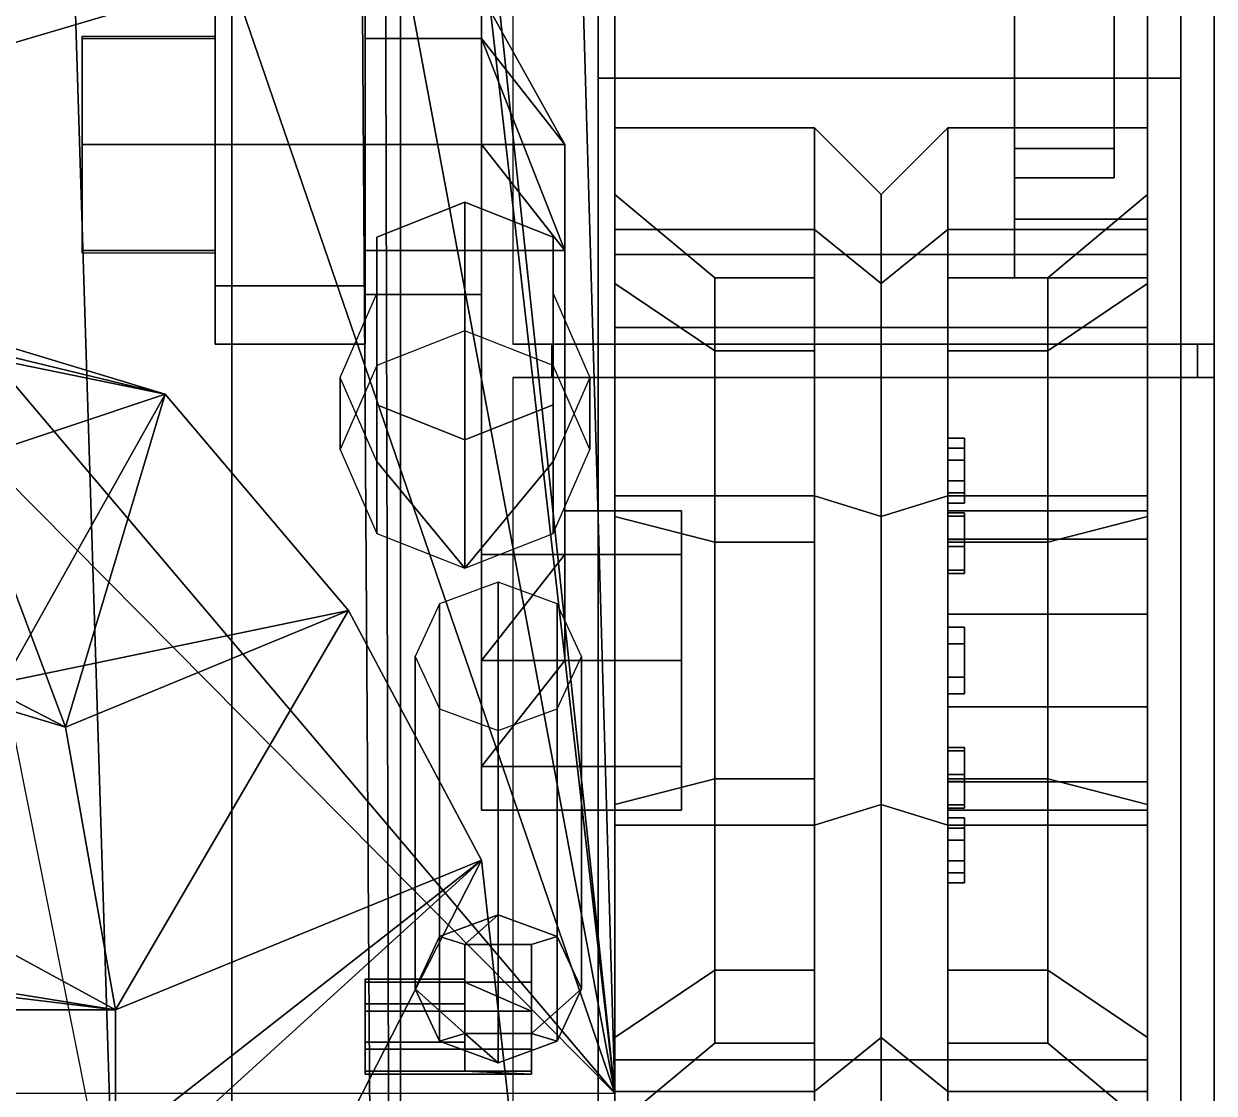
# Model space of a CAD drawing. Header units: millimetres. Extents: x -1.42 to 1.42, y -2.5 to 7.36.
# Drawn here: x 0.705 to 1.42, y 0.46 to 1.103 of the extents above; entities that cross this region are included whole.
import ezdxf

# ---------------------------------------------------------------- set-up
doc = ezdxf.new("R2010")
doc.units = ezdxf.units.MM
doc.header["$MEASUREMENT"] = 0
for name, color, linetype in [('fenders', 6, 'Continuous'), ('suspension', 5, 'Continuous'), ('tracks', 3, 'Continuous'), ('turret', 2, 'Continuous'), ('wheels', 2, 'Continuous')]:
    doc.layers.add(name, color=color, linetype=linetype)

msp = doc.modelspace()

# ---------------------------------------------------------------- linework, layer by layer
for points in [[(0.71, 1.94, 0.47), (0.83, -1.89, 0.47), (-0.83, -1.89, 0.47), (-0.71, 1.94, 0.47)], [(0.71, 1.94, 0.47), (0.83, 1.94, 0.47), (0.83, -1.89, 0.47), (0.71, 1.94, 0.47)], [(0.93128, -2.35, 0.95), (0.83, -1.89, 0.47), (0.83, 1.94, 0.47), (0.90385, 1.81, 0.82)], [(0.93128, -2.35, 0.95), (0.93128, -2.35, 0.95), (0.90385, 1.81, 0.82), (0.92073, 1.79, 0.9)], [(0.93128, -2.35, 0.95), (0.93128, -2.35, 0.95), (0.92073, 1.79, 0.9), (0.93128, 1.79, 0.95)], [(1.02231, 1.75987, 1.38139), (1.06, 0.46, 1.56), (0.93128, -2.35, 0.95), (0.93128, 1.79, 0.95)], [(1.06, 0.46, 1.56), (1.02231, 1.75987, 1.38139), (1.02231, 1.75987, 1.38139), (0.96, 1.4, 1.44019)], [(0.96, 1.33, 1.44988), (1.06, 0.46, 1.56), (1.06, 0.46, 1.56), (0.96, 1.4, 1.44019)], [(0.92, 1.21, 1.47225), (1.06, 0.46, 1.56), (1.06, 0.46, 1.56), (0.96, 1.33, 1.44988)], [(0.57, 1.23, 1.53), (0.56, 1.05, 1.56621), (0.83, 1.13, 1.51628), (0.66192, 1.26808, 1.53)], [(0.83, 1.13, 1.49628), (1.06, 0.46, 1.56), (1.06, 0.46, 1.56), (0.92, 1.21, 1.47225)], [(0.56, 1.05, 1.56621), (0.56, 1.05, 1.54621), (0.83, 1.13, 1.49628), (0.83, 1.13, 1.51628)], [(0.56, 1.05, 1.54621), (1.06, 0.46, 1.56), (1.06, 0.46, 1.56), (0.83, 1.13, 1.49628)], [(-0.44816, 1.07796, 1.56), (-1.06, 0.46, 1.56), (1.06, 0.46, 1.56), (0.44816, 1.07796, 1.56)], [(0.44816, 1.07796, 1.56), (1.06, 0.46, 1.56), (1.06, 0.46, 1.56), (0.56, 1.05, 1.54621)]]:
    msp.add_3dface(points)
at = {"layer": 'fenders'}
for points in [[(1.42, 2.18, 1.27), (1.42, -2.14, 1.27), (1.42, -2.12, 1.23), (1.42, 2.16, 1.23)], [(0.99881, 1.59, 1.27), (0.99881, 0.91, 1.27), (1.42, 0.91, 1.27), (1.42, 1.59, 1.27)], [(1.41, 0.91, 1.29), (1.42, 0.91, 1.27), (0.99881, 0.91, 1.27), (1.02202, 0.91, 1.38)], [(1.02202, 0.91, 1.38), (1.02202, 0.89, 1.38), (1.41, 0.89, 1.29), (1.41, 0.91, 1.29)], [(1.41, 0.89, 1.29), (1.42, 0.89, 1.27), (1.42, 0.91, 1.27), (1.41, 0.91, 1.29)], [(1.02202, 0.89, 1.38), (0.99881, 0.89, 1.27), (1.42, 0.89, 1.27), (1.41, 0.89, 1.29)], [(0.99881, 0.89, 1.27), (0.99881, -0.24, 1.27), (1.42, -0.24, 1.27), (1.42, 0.89, 1.27)]]:
    msp.add_3dface(points, dxfattribs=at)
at = {"layer": 'suspension'}
for points in [[(0.91, 1.15, 0.53), (0.91, 1.11485, 0.61485), (0.91, 1.09364, 0.59364), (0.91, 1.12, 0.53)], [(0.91, 1.11485, 0.44515), (0.91, 1.15, 0.53), (0.91, 1.12, 0.53), (0.91, 1.09364, 0.46636)], [(0.82, 1.09364, 0.46636), (0.82, 1.09515, 0.47), (0.82, 1.12515, 0.47), (0.82, 1.11485, 0.44515)], [(0.91, 1.12, 0.53), (0.91, 1.09364, 0.59364), (0.98, 1.09364, 0.59364), (0.98, 1.12, 0.53)], [(0.91, 1.09364, 0.46636), (0.91, 1.12, 0.53), (0.98, 1.12, 0.53), (0.98, 1.09364, 0.46636)], [(0.98, 1.12, 0.53), (0.98, 1.09364, 0.59364), (1.03, 0.96636, 0.59364), (1.03, 1.03, 0.44)], [(0.98, 1.09364, 0.46636), (0.98, 1.12, 0.53), (1.03, 1.03, 0.44)], [(0.82, 1.03, 0.44), (0.82, 1.09364, 0.46636), (0.82, 1.11485, 0.44515), (0.82, 1.03, 0.41)], [(0.82, 1.03, 0.41), (0.82, 1.11485, 0.44515), (0.91, 1.11485, 0.44515), (0.91, 1.03, 0.41)], [(0.82, 1.11485, 0.61485), (0.82, 1.03, 0.65), (0.91, 1.03, 0.65), (0.91, 1.11485, 0.61485)], [(0.91, 1.03, 0.41), (0.91, 1.11485, 0.44515), (0.91, 1.09364, 0.46636), (0.91, 1.03, 0.44)], [(0.91, 1.11485, 0.61485), (0.91, 1.03, 0.65), (0.91, 1.03, 0.62), (0.91, 1.09364, 0.59364)], [(0.74, 0.96636, 0.46636), (0.74, 0.96485, 0.47), (0.74, 1.09515, 0.47), (0.74, 1.09364, 0.46636)], [(0.74, 1.09364, 0.46636), (0.74, 1.09515, 0.47), (0.82, 1.09515, 0.47), (0.82, 1.09364, 0.46636)], [(0.74, 0.96636, 0.46636), (0.74, 1.09364, 0.46636), (0.74, 1.09364, 0.46636), (0.74, 1.03, 0.44)], [(0.74, 1.03, 0.44), (0.74, 1.09364, 0.46636), (0.82, 1.09364, 0.46636), (0.82, 1.03, 0.44)], [(0.91, 1.03, 0.44), (0.91, 1.09364, 0.46636), (0.98, 1.09364, 0.46636), (0.98, 1.03, 0.44)], [(0.91, 1.09364, 0.59364), (0.91, 1.03, 0.62), (0.98, 1.03, 0.62), (0.98, 1.09364, 0.59364)], [(0.98, 1.03, 0.44), (0.98, 1.09364, 0.46636), (1.03, 1.03, 0.44)], [(0.98, 1.09364, 0.59364), (0.98, 1.03, 0.62), (1.03, 0.96636, 0.59364)], [(0.74, 0.96636, 0.46636), (0.74, 1.03, 0.44), (0.82, 1.03, 0.44), (0.82, 0.96636, 0.46636)], [(0.82, 0.96636, 0.46636), (0.82, 1.03, 0.44), (0.82, 1.03, 0.41), (0.82, 0.94515, 0.44515)], [(0.82, 0.94515, 0.44515), (0.82, 1.03, 0.41), (0.91, 1.03, 0.41), (0.91, 0.94515, 0.44515)], [(0.82, 1.03, 0.65), (0.82, 0.94515, 0.61485), (0.91, 0.94515, 0.61485), (0.91, 1.03, 0.65)], [(0.91, 0.94515, 0.44515), (0.91, 1.03, 0.41), (0.91, 1.03, 0.44), (0.91, 0.96636, 0.46636)], [(0.91, 0.96636, 0.46636), (0.91, 1.03, 0.44), (0.98, 1.03, 0.44), (0.98, 0.96636, 0.46636)], [(0.91, 1.03, 0.65), (0.91, 0.94515, 0.61485), (0.91, 0.96636, 0.59364), (0.91, 1.03, 0.62)], [(0.91, 1.03, 0.62), (0.91, 0.96636, 0.59364), (0.98, 0.96636, 0.59364), (0.98, 1.03, 0.62)], [(0.98, 0.96636, 0.46636), (0.98, 1.03, 0.44), (0.98, 0.78364, 0.33636)], [(0.98, 0.78364, 0.33636), (0.98, 1.03, 0.44), (1.03, 1.03, 0.44), (1.03, 0.78364, 0.33636)], [(0.98, 1.03, 0.62), (0.98, 0.96636, 0.59364), (1.03, 0.96636, 0.59364)], [(1.03, 1.03, 0.44), (1.03, 0.96636, 0.59364), (1.03, 0.78364, 0.46364), (1.03, 0.81, 0.4)], [(1.03, 1.03, 0.44), (1.03, 1.03, 0.44), (1.03, 0.81, 0.4), (1.03, 0.78364, 0.33636)], [(0.97, 0.91807, 0.58368), (0.91697, 0.89718, 0.59046), (0.91697, 0.97443, 0.82823), (0.97, 0.99532, 0.82144)], [(0.97, 0.85266, 0.86779), (0.97, 0.99532, 0.82144), (0.91697, 0.97443, 0.82823), (0.91697, 0.87355, 0.861)], [(1.02303, 0.89718, 0.59046), (0.97, 0.91807, 0.58368), (0.97, 0.99532, 0.82144), (1.02303, 0.97443, 0.82823)], [(1.02303, 0.87355, 0.861), (1.02303, 0.97443, 0.82823), (0.97, 0.99532, 0.82144), (0.97, 0.85266, 0.86779)], [(0.91697, 0.94044, 0.72361), (0.91697, 0.83956, 0.75639), (0.91697, 0.87355, 0.861), (0.91697, 0.97443, 0.82823)], [(1.02303, 0.83956, 0.75639), (1.02303, 0.94044, 0.72361), (1.02303, 0.97443, 0.82823), (1.02303, 0.87355, 0.861)], [(0.74, 0.96485, 0.47), (0.74, 0.96636, 0.46636), (0.82, 0.96636, 0.46636), (0.82, 0.96485, 0.47)], [(0.82, 0.96485, 0.47), (0.82, 0.96636, 0.46636), (0.82, 0.94515, 0.44515), (0.82, 0.93485, 0.47)], [(0.91, 0.94515, 0.61485), (0.91, 0.91, 0.53), (0.91, 0.94, 0.53), (0.91, 0.96636, 0.59364)], [(0.91, 0.96636, 0.59364), (0.91, 0.94, 0.53), (0.98, 0.94, 0.53), (0.98, 0.96636, 0.59364)], [(0.91, 0.91, 0.53), (0.91, 0.94515, 0.44515), (0.91, 0.96636, 0.46636), (0.91, 0.94, 0.53)], [(0.91, 0.94, 0.53), (0.91, 0.96636, 0.46636), (0.98, 0.96636, 0.46636), (0.98, 0.94, 0.53)], [(0.98, 0.96636, 0.59364), (0.98, 0.94, 0.53), (0.98, 0.72, 0.49)], [(0.98, 0.96636, 0.59364), (0.98, 0.72, 0.49), (1.03, 0.72, 0.49), (1.03, 0.96636, 0.59364)], [(0.98, 0.94, 0.53), (0.98, 0.96636, 0.46636), (0.98, 0.78364, 0.33636), (0.98, 0.72, 0.49)], [(1.03, 0.96636, 0.59364), (1.03, 0.96636, 0.59364), (1.03, 0.72, 0.49), (1.03, 0.78364, 0.46364)], [(0.82, 0.94515, 0.61485), (0.82, 0.91, 0.53), (0.91, 0.91, 0.53), (0.91, 0.94515, 0.61485)], [(0.82, 0.91, 0.53), (0.82, 0.94515, 0.44515), (0.91, 0.94515, 0.44515), (0.91, 0.91, 0.53)], [(0.91697, 0.89718, 0.59046), (0.895, 0.84674, 0.60685), (0.895, 0.89, 0.74), (0.91697, 0.94044, 0.72361)], [(1.045, 0.84674, 0.60685), (1.02303, 0.89718, 0.59046), (1.02303, 0.94044, 0.72361), (1.045, 0.89, 0.74)], [(0.895, 0.84674, 0.60685), (0.91697, 0.7963, 0.62324), (0.91697, 0.83956, 0.75639), (0.895, 0.89, 0.74)], [(1.02303, 0.7963, 0.62324), (1.045, 0.84674, 0.60685), (1.045, 0.89, 0.74), (1.02303, 0.83956, 0.75639)], [(0.91697, 0.83956, 0.75639), (0.97, 0.77541, 0.63003), (0.97, 0.85266, 0.86779), (0.91697, 0.87355, 0.861)], [(0.97, 0.77541, 0.63003), (1.02303, 0.83956, 0.75639), (1.02303, 0.87355, 0.861), (0.97, 0.85266, 0.86779)], [(0.91697, 0.7963, 0.62324), (0.97, 0.77541, 0.63003), (0.97, 0.77541, 0.63003), (0.91697, 0.83956, 0.75639)], [(0.97, 0.77541, 0.63003), (1.02303, 0.7963, 0.62324), (1.02303, 0.83956, 0.75639), (0.97, 0.77541, 0.63003)], [(1.03, 0.78364, 0.33636), (1.03, 0.81, 0.4), (1.1, 0.81, 0.4), (1.1, 0.78364, 0.33636)], [(1.03, 0.81, 0.4), (1.03, 0.78364, 0.46364), (1.1, 0.78364, 0.46364), (1.1, 0.81, 0.4)], [(0.98, 0.65636, 0.46364), (0.98, 0.72, 0.49), (0.98, 0.78364, 0.33636), (0.98, 0.72, 0.31)], [(0.98, 0.72, 0.31), (0.98, 0.78364, 0.33636), (1.03, 0.78364, 0.33636), (0.98, 0.72, 0.31)], [(0.98, 0.72, 0.31), (1.03, 0.78364, 0.33636), (1.1, 0.78364, 0.33636), (1.1, 0.72, 0.31)], [(1.03, 0.78364, 0.46364), (1.03, 0.72, 0.49), (1.1, 0.72, 0.49), (1.1, 0.78364, 0.46364)], [(0.99, 0.76701, 0.57611), (0.95464, 0.75396, 0.56946), (0.95464, 0.5542, 0.9615), (0.99, 0.56725, 0.96815)], [(1.02536, 0.75396, 0.56946), (0.99, 0.76701, 0.57611), (0.99, 0.56725, 0.96815), (1.02536, 0.5542, 0.9615)], [(0.95464, 0.75396, 0.56946), (0.94, 0.72246, 0.55341), (0.94, 0.5227, 0.94545), (0.95464, 0.5542, 0.9615)], [(1.04, 0.72246, 0.55341), (1.02536, 0.75396, 0.56946), (1.02536, 0.5542, 0.9615), (1.04, 0.5227, 0.94545)], [(0.94, 0.72246, 0.55341), (0.95464, 0.69095, 0.53736), (0.95464, 0.4912, 0.9294), (0.94, 0.5227, 0.94545)], [(1.02536, 0.69095, 0.53736), (1.04, 0.72246, 0.55341), (1.04, 0.5227, 0.94545), (1.02536, 0.4912, 0.9294)], [(0.98, 0.63, 0.4), (0.98, 0.65636, 0.46364), (0.98, 0.72, 0.31), (0.98, 0.65636, 0.33636)], [(0.98, 0.65636, 0.33636), (0.98, 0.72, 0.31), (1.1, 0.72, 0.31), (1.1, 0.65636, 0.33636)], [(0.98, 0.72, 0.49), (0.98, 0.65636, 0.46364), (0.98, 0.65636, 0.46364), (1.03, 0.72, 0.49)], [(1.03, 0.72, 0.49), (0.98, 0.65636, 0.46364), (1.1, 0.65636, 0.46364), (1.1, 0.72, 0.49)], [(0.95464, 0.69095, 0.53736), (0.99, 0.67791, 0.53071), (0.99, 0.47815, 0.92275), (0.95464, 0.4912, 0.9294)], [(0.99, 0.67791, 0.53071), (1.02536, 0.69095, 0.53736), (1.02536, 0.4912, 0.9294), (0.99, 0.47815, 0.92275)], [(0.98, 0.63, 0.4), (0.98, 0.65636, 0.33636), (1.1, 0.65636, 0.33636), (1.1, 0.63, 0.4)], [(0.98, 0.65636, 0.46364), (0.98, 0.63, 0.4), (1.1, 0.63, 0.4), (1.1, 0.65636, 0.46364)], [(0.97, 0.54943, 0.95907), (0.99, 0.56725, 0.96815), (0.95464, 0.5542, 0.9615)], [(1.01, 0.54943, 0.95907), (1.02536, 0.5542, 0.9615), (0.99, 0.56725, 0.96815), (0.97, 0.54943, 0.95907)], [(0.97, 0.49597, 0.93183), (0.97, 0.54943, 0.95907), (0.95464, 0.5542, 0.9615), (0.94, 0.5227, 0.94545)], [(1.01, 0.49597, 0.93183), (1.04, 0.5227, 0.94545), (1.02536, 0.5542, 0.9615), (1.01, 0.54943, 0.95907)], [(0.97, 0.54943, 0.95907), (0.97, 0.52673, 1.00362), (1.01, 0.52673, 1.00362), (1.01, 0.54943, 0.95907)], [(0.97, 0.54943, 0.95907), (0.97, 0.52673, 1.00362), (0.97, 0.52673, 1.00362), (0.97, 0.52853, 0.98073)], [(0.97, 0.54943, 0.95907), (0.97, 0.52853, 0.98073), (0.97, 0.52853, 0.98073), (0.97, 0.51362, 0.96327)], [(0.97, 0.54943, 0.95907), (0.97, 0.51362, 0.96327), (0.97, 0.51362, 0.96327), (0.97, 0.49597, 0.93183)], [(1.01, 0.47327, 0.97638), (1.01, 0.49597, 0.93183), (1.01, 0.54943, 0.95907), (1.01, 0.52673, 1.00362)], [(0.91, 0.51362, 0.96327), (0.91, 0.52853, 0.98073), (0.97, 0.52853, 0.98073), (0.97, 0.51362, 0.96327)], [(0.91, 0.52853, 0.98073), (0.91, 0.52673, 1.00362), (0.97, 0.52673, 1.00362), (0.97, 0.52853, 0.98073)], [(0.91, 0.52673, 1.00362), (0.91, 0.50927, 1.01853), (1.01, 0.50927, 1.01853), (0.97, 0.52673, 1.00362)], [(0.97, 0.49597, 0.93183), (0.94, 0.5227, 0.94545), (0.95464, 0.4912, 0.9294)], [(0.97, 0.52673, 1.00362), (1.01, 0.50927, 1.01853), (1.01, 0.50927, 1.01853), (1.01, 0.52673, 1.00362)], [(1.01, 0.47147, 0.99927), (1.01, 0.47327, 0.97638), (1.01, 0.52673, 1.00362), (1.01, 0.50927, 1.01853)], [(1.01, 0.49597, 0.93183), (1.02536, 0.4912, 0.9294), (1.04, 0.5227, 0.94545), (1.01, 0.49597, 0.93183)], [(0.91, 0.49073, 0.96147), (0.91, 0.51362, 0.96327), (0.97, 0.51362, 0.96327), (0.97, 0.49073, 0.96147)], [(0.91, 0.50927, 1.01853), (0.91, 0.48638, 1.01673), (1.01, 0.48638, 1.01673), (1.01, 0.50927, 1.01853)], [(0.97, 0.51362, 0.96327), (0.97, 0.49073, 0.96147), (0.97, 0.49073, 0.96147), (0.97, 0.49597, 0.93183)], [(1.01, 0.48638, 1.01673), (1.01, 0.47147, 0.99927), (1.01, 0.50927, 1.01853), (1.01, 0.48638, 1.01673)], [(0.99, 0.47815, 0.92275), (0.97, 0.49597, 0.93183), (0.95464, 0.4912, 0.9294)], [(0.97, 0.47327, 0.97638), (0.97, 0.49597, 0.93183), (1.01, 0.49597, 0.93183), (1.01, 0.47327, 0.97638)], [(1.02536, 0.4912, 0.9294), (1.01, 0.49597, 0.93183), (0.97, 0.49597, 0.93183), (0.99, 0.47815, 0.92275)], [(0.97, 0.49073, 0.96147), (0.97, 0.49073, 0.96147), (0.97, 0.49597, 0.93183), (0.97, 0.47327, 0.97638)], [(0.91, 0.47327, 0.97638), (0.91, 0.49073, 0.96147), (0.97, 0.49073, 0.96147), (0.97, 0.47327, 0.97638)], [(0.91, 0.48638, 1.01673), (0.91, 0.47147, 0.99927), (1.01, 0.47147, 0.99927), (1.01, 0.48638, 1.01673)], [(0.91, 0.47147, 0.99927), (0.91, 0.47327, 0.97638), (0.97, 0.47327, 0.97638), (1.01, 0.47147, 0.99927)], [(0.97, 0.47327, 0.97638), (0.97, 0.47327, 0.97638), (1.01, 0.47327, 0.97638), (1.01, 0.47147, 0.99927)]]:
    msp.add_3dface(points, dxfattribs=at)
at = {"layer": 'tracks'}
for points in [[(1.05, 1.07, 1.1), (1.05, 1.07, 1.2), (1.05, 2.07, 1.12), (1.05, 2.07, 1.02)], [(1.05, 2.07, 1.12), (1.05, 1.07, 1.2), (1.4, 1.07, 1.2), (1.4, 2.07, 1.12)], [(1.4, 2.07, 1.02), (1.4, 1.07, 1.1), (1.05, 1.07, 1.1), (1.05, 2.07, 1.02)], [(1.4, 2.07, 1.12), (1.4, 1.07, 1.2), (1.4, 1.07, 1.1), (1.4, 2.07, 1.02)], [(1.05, 1.5, -0.02), (1.05, -1.48, -0.02), (1.05, -1.46, 0.08), (1.05, 1.47, 0.08)], [(1.4, -1.46, 0.08), (1.4, -1.48, -0.02), (1.4, 1.5, -0.02), (1.4, 1.47, 0.08)], [(1.05, 1.47, 0.08), (1.05, -1.46, 0.08), (1.4, -1.46, 0.08), (1.4, 1.47, 0.08)], [(1.05, -1.04, 1.1), (1.05, -1.04, 1.2), (1.05, 1.07, 1.2), (1.05, 1.07, 1.1)], [(1.05, 1.07, 1.2), (1.05, -1.04, 1.2), (1.4, -1.04, 1.2), (1.4, 1.07, 1.2)], [(1.4, 1.07, 1.1), (1.4, -1.04, 1.1), (1.05, -1.04, 1.1), (1.05, 1.07, 1.1)], [(1.4, 1.07, 1.2), (1.4, -1.04, 1.2), (1.4, -1.04, 1.1), (1.4, 1.07, 1.1)]]:
    msp.add_3dface(points, dxfattribs=at)
at = {"layer": 'turret'}
for points in [[(0.46, 0.96, 1.73), (0.46, 0.96, 1.73), (0.46, 0.98, 1.77), (0.79, 0.88, 1.76)], [(0.46, 0.98, 1.77), (0.46, 0.98, 1.77), (0.67, 0.84, 2.09), (0.79, 0.88, 1.76)], [(0.51619, 0.93619, 1.63), (0.51619, 0.93619, 1.63), (0.46, 0.96, 1.68), (0.79, 0.88, 1.76)], [(0.46, 0.96, 1.68), (0.46, 0.96, 1.68), (0.46, 0.96, 1.73), (0.79, 0.88, 1.76)], [(0.79, 0.88, 1.76), (0.69291, 0.70701, 1.56), (0.51619, 0.93619, 1.63), (0.79, 0.88, 1.76)], [(0.73, 0.68, 2.16), (0.79, 0.88, 1.76), (0.67, 0.84, 2.09), (0.73, 0.68, 2.16)], [(0.9, 0.75, 1.76), (0.69291, 0.70701, 1.56), (0.79, 0.88, 1.76), (0.9, 0.75, 1.76)], [(0.73, 0.68, 2.16), (0.9, 0.75, 1.76), (0.79, 0.88, 1.76), (0.73, 0.68, 2.16)], [(0.2, 0.6, 2.1927), (0.76, 0.51, 2.22), (0.76, 0.51, 2.22), (0.1, 0.87, 2.15)], [(0.73, 0.68, 2.16), (0.42, 0.84, 2.09), (0.1, 0.87, 2.15), (0.73, 0.68, 2.16)], [(0.76, 0.51, 2.22), (0.73, 0.68, 2.16), (0.73, 0.68, 2.16), (0.1, 0.87, 2.15)], [(0.73, 0.68, 2.16), (0.67, 0.84, 2.09), (0.42, 0.84, 2.09), (0.73, 0.68, 2.16)], [(0.75, 0.42, 1.56), (0.69291, 0.70701, 1.56), (0.9, 0.75, 1.76), (0.98, 0.6, 1.76)], [(0.76, 0.51, 2.22), (0.9, 0.75, 1.76), (0.73, 0.68, 2.16), (0.76, 0.51, 2.22)], [(0.98, 0.6, 1.76), (0.9, 0.75, 1.76), (0.76, 0.51, 2.22), (0.98, 0.6, 1.76)], [(0.2, 0.57814, 2.19595), (0.76, 0.51, 2.22), (0.76, 0.51, 2.22), (0.2, 0.6, 2.1927)], [(0.75, 0.42, 1.56), (0.75, 0.42, 1.56), (0.98, 0.6, 1.76), (1, 0.42, 1.76)], [(0.98, 0.6, 1.76), (0.76, 0.51, 2.22), (0.76, 0.4, 2.26), (0.98, 0.6, 1.76)], [(0.98, 0.6, 1.76), (0.76, 0.4, 2.26), (0.76, 0.17, 2.26), (0.98, 0.6, 1.76)], [(0.98, 0.6, 1.76), (0.76, 0.17, 2.26), (1, 0.42, 1.76), (0.98, 0.6, 1.76)], [(0.2, 0.51, 2.22), (0.76, 0.51, 2.22), (0.76, 0.51, 2.22), (0.2, 0.57814, 2.19595)], [(0.2, 0.48, 2.23091), (0.76, 0.4, 2.26), (0.76, 0.51, 2.22), (0.2, 0.51, 2.22)], [(0.76, 0.4, 2.26), (0.2, 0.48, 2.23091), (0.08, 0.48, 2.23091), (-0.15142, 0.4, 2.26)]]:
    msp.add_3dface(points, dxfattribs=at)
at = {"layer": 'wheels'}
for points in [[(1.06, 1.07, 0.8), (1.06, 1.17607, 0.84393), (1.38, 1.17607, 0.84393), (1.38, 1.07, 0.8)], [(1.06, 1.17607, 1.05607), (1.06, 1.07, 1.1), (1.38, 1.07, 1.1), (1.38, 1.17607, 1.05607)], [(1.38, 1.07, 0.8), (1.38, 1.17607, 0.84393), (1.38, 1.15485, 0.86515), (1.38, 1.07, 0.83)], [(1.38, 1.17607, 1.05607), (1.38, 1.07, 1.1), (1.38, 1.07, 1.07), (1.38, 1.15485, 1.03485)], [(1.3, 1.11243, 0.90757), (1.3, 1.07, 0.89), (1.3, 1.07, 0.83), (1.3, 1.15485, 0.86515)], [(1.3, 1.15485, 0.86515), (1.3, 1.07, 0.83), (1.38, 1.07, 0.83), (1.38, 1.15485, 0.86515)], [(1.3, 1.07, 1.01), (1.3, 1.11243, 0.99243), (1.3, 1.15485, 1.03485), (1.3, 1.07, 1.07)], [(1.3, 1.07, 1.07), (1.3, 1.15485, 1.03485), (1.38, 1.15485, 1.03485), (1.38, 1.07, 1.07)], [(1.36, 1.07, 0.89), (1.36, 1.11243, 0.90757), (1.36, 1.13, 0.95), (1.36, 1.11243, 0.99243)], [(1.3, 1.07, 0.89), (1.3, 1.11243, 0.90757), (1.36, 1.11243, 0.90757), (1.36, 1.07, 0.89)], [(1.3, 1.11243, 0.99243), (1.3, 1.07, 1.01), (1.36, 1.07, 1.01), (1.36, 1.11243, 0.99243)], [(1.36, 1.02757, 0.90757), (1.36, 1.07, 0.89), (1.36, 1.11243, 0.99243), (1.36, 1.07, 1.01)], [(1.06, 0.96393, 0.84393), (1.06, 1.07, 0.8), (1.38, 1.07, 0.8), (1.38, 0.96393, 0.84393)], [(1.06, 1.07, 1.1), (1.06, 0.96393, 1.05607), (1.38, 0.96393, 1.05607), (1.38, 1.07, 1.1)], [(1.3, 1.07, 0.89), (1.3, 1.02757, 0.90757), (1.3, 0.98515, 0.86515), (1.3, 1.07, 0.83)], [(1.3, 1.07, 0.83), (1.3, 0.98515, 0.86515), (1.38, 0.98515, 0.86515), (1.38, 1.07, 0.83)], [(1.3, 1.02757, 0.99243), (1.3, 1.07, 1.01), (1.3, 1.07, 1.07), (1.3, 0.98515, 1.03485)], [(1.3, 0.98515, 1.03485), (1.3, 1.07, 1.07), (1.38, 1.07, 1.07), (1.38, 0.98515, 1.03485)], [(1.3, 1.02757, 0.90757), (1.3, 1.07, 0.89), (1.36, 1.07, 0.89), (1.36, 1.02757, 0.90757)], [(1.3, 1.07, 1.01), (1.3, 1.02757, 0.99243), (1.36, 1.02757, 0.99243), (1.36, 1.07, 1.01)], [(1.36, 1.01, 0.95), (1.36, 1.02757, 0.90757), (1.36, 1.07, 1.01), (1.36, 1.02757, 0.99243)], [(1.38, 0.96393, 0.84393), (1.38, 1.07, 0.8), (1.38, 1.07, 0.83), (1.38, 0.98515, 0.86515)], [(1.38, 1.07, 1.1), (1.38, 0.96393, 1.05607), (1.38, 0.98515, 1.03485), (1.38, 1.07, 1.07)], [(1.06, 0.97889, 0.58809), (1.06, 1.04, 0.4), (1.06, 1, 0.4), (1.06, 0.94652, 0.56458)], [(1.18, 0.97889, 0.58809), (1.18, 1.04, 0.4), (1.06, 1.04, 0.4), (1.06, 0.97889, 0.58809)], [(1.06, 1.04, 0.4), (1.06, 0.97889, 0.21191), (1.06, 0.94652, 0.23542), (1.06, 1, 0.4)], [(1.18, 1.04, 0.4), (1.18, 0.97889, 0.21191), (1.06, 0.97889, 0.21191), (1.06, 1.04, 0.4)], [(1.18, 1.04, 0.4), (1.18, 0.97889, 0.58809), (1.22, 0.94652, 0.56458), (1.22, 1, 0.4)], [(1.18, 0.97889, 0.21191), (1.18, 1.04, 0.4), (1.22, 1, 0.4), (1.22, 0.94652, 0.23542)], [(1.26, 0.97889, 0.58809), (1.26, 1.04, 0.4), (1.22, 1, 0.4), (1.22, 0.94652, 0.56458)], [(1.26, 1.04, 0.4), (1.26, 0.97889, 0.21191), (1.22, 0.94652, 0.23542), (1.22, 1, 0.4)], [(1.26, 1.04, 0.4), (1.26, 0.97889, 0.58809), (1.38, 0.97889, 0.58809), (1.38, 1.04, 0.4)], [(1.26, 0.97889, 0.21191), (1.26, 1.04, 0.4), (1.38, 1.04, 0.4), (1.38, 0.97889, 0.21191)], [(1.38, 1.04, 0.4), (1.38, 0.97889, 0.58809), (1.38, 0.94652, 0.56458), (1.38, 1, 0.4)], [(1.38, 0.97889, 0.21191), (1.38, 1.04, 0.4), (1.38, 1, 0.4), (1.38, 0.94652, 0.23542)], [(1.3, 1.02757, 0.90757), (1.3, 1.01, 0.95), (1.3, 0.95, 0.95), (1.3, 0.98515, 0.86515)], [(1.3, 1.01, 0.95), (1.3, 1.02757, 0.99243), (1.3, 0.98515, 1.03485), (1.3, 0.95, 0.95)], [(1.3, 1.01, 0.95), (1.3, 1.02757, 0.90757), (1.36, 1.02757, 0.90757), (1.36, 1.01, 0.95)], [(1.3, 1.02757, 0.99243), (1.3, 1.01, 0.95), (1.36, 1.01, 0.95), (1.36, 1.02757, 0.99243)], [(1.06, 0.94652, 0.56458), (1.06, 1, 0.4), (1.12, 0.95, 0.4), (1.12, 0.90607, 0.53519)], [(1.06, 1, 0.4), (1.06, 0.94652, 0.23542), (1.12, 0.90607, 0.26481), (1.12, 0.95, 0.4)], [(1.38, 1, 0.4), (1.38, 0.94652, 0.56458), (1.32, 0.90607, 0.53519), (1.32, 0.95, 0.4)], [(1.38, 0.94652, 0.23542), (1.38, 1, 0.4), (1.32, 0.95, 0.4), (1.32, 0.90607, 0.26481)], [(1.3, 0.98515, 0.86515), (1.3, 0.95, 0.95), (1.38, 0.95, 0.95), (1.38, 0.98515, 0.86515)], [(1.3, 0.95, 0.95), (1.3, 0.98515, 1.03485), (1.38, 0.98515, 1.03485), (1.38, 0.95, 0.95)], [(1.38, 0.92, 0.95), (1.38, 0.96393, 0.84393), (1.38, 0.98515, 0.86515), (1.38, 0.95, 0.95)], [(1.38, 0.96393, 1.05607), (1.38, 0.92, 0.95), (1.38, 0.95, 0.95), (1.38, 0.98515, 1.03485)], [(1.06, 0.97889, 0.21191), (1.06, 0.81889, 0.09566), (1.06, 0.80652, 0.1337), (1.06, 0.94652, 0.23542)], [(1.18, 0.97889, 0.21191), (1.18, 0.81889, 0.09566), (1.06, 0.81889, 0.09566), (1.06, 0.97889, 0.21191)], [(1.06, 0.81889, 0.70434), (1.06, 0.97889, 0.58809), (1.06, 0.94652, 0.56458), (1.06, 0.80652, 0.6663)], [(1.18, 0.81889, 0.70434), (1.18, 0.97889, 0.58809), (1.06, 0.97889, 0.58809), (1.06, 0.81889, 0.70434)], [(1.18, 0.81889, 0.09566), (1.18, 0.97889, 0.21191), (1.22, 0.94652, 0.23542), (1.22, 0.80652, 0.1337)], [(1.18, 0.97889, 0.58809), (1.18, 0.81889, 0.70434), (1.22, 0.80652, 0.6663), (1.22, 0.94652, 0.56458)], [(1.26, 0.97889, 0.21191), (1.26, 0.81889, 0.09566), (1.22, 0.80652, 0.1337), (1.22, 0.94652, 0.23542)], [(1.26, 0.81889, 0.70434), (1.26, 0.97889, 0.58809), (1.22, 0.94652, 0.56458), (1.22, 0.80652, 0.6663)], [(1.26, 0.81889, 0.09566), (1.26, 0.97889, 0.21191), (1.38, 0.97889, 0.21191), (1.38, 0.81889, 0.09566)], [(1.26, 0.97889, 0.58809), (1.26, 0.81889, 0.70434), (1.38, 0.81889, 0.70434), (1.38, 0.97889, 0.58809)], [(1.38, 0.81889, 0.09566), (1.38, 0.97889, 0.21191), (1.38, 0.94652, 0.23542), (1.38, 0.80652, 0.1337)], [(1.38, 0.97889, 0.58809), (1.38, 0.81889, 0.70434), (1.38, 0.80652, 0.6663), (1.38, 0.94652, 0.56458)], [(1.06, 0.92, 0.95), (1.06, 0.96393, 0.84393), (1.38, 0.96393, 0.84393), (1.38, 0.92, 0.95)], [(1.06, 0.96393, 1.05607), (1.06, 0.92, 0.95), (1.38, 0.92, 0.95), (1.38, 0.96393, 1.05607)], [(1.06, 0.94652, 0.23542), (1.06, 0.80652, 0.1337), (1.12, 0.79107, 0.18126), (1.12, 0.90607, 0.26481)], [(1.06, 0.80652, 0.6663), (1.06, 0.94652, 0.56458), (1.12, 0.90607, 0.53519), (1.12, 0.79107, 0.61874)], [(1.18, 0.90607, 0.26481), (1.18, 0.95, 0.4), (1.12, 0.95, 0.4), (1.12, 0.90607, 0.26481)], [(1.18, 0.95, 0.4), (1.18, 0.90607, 0.53519), (1.12, 0.90607, 0.53519), (1.12, 0.95, 0.4)], [(1.18, 0.79281, 0.3471), (1.18, 0.81, 0.4), (1.18, 0.95, 0.4), (1.18, 0.90607, 0.26481)], [(1.18, 0.81, 0.4), (1.18, 0.79281, 0.4529), (1.18, 0.90607, 0.53519), (1.18, 0.95, 0.4)], [(1.26, 0.95, 0.4), (1.26, 0.90607, 0.26481), (1.32, 0.90607, 0.26481), (1.32, 0.95, 0.4)], [(1.26, 0.81, 0.4), (1.26, 0.79281, 0.3471), (1.26, 0.90607, 0.26481), (1.26, 0.95, 0.4)], [(1.26, 0.90607, 0.53519), (1.26, 0.95, 0.4), (1.32, 0.95, 0.4), (1.32, 0.90607, 0.53519)], [(1.26, 0.79281, 0.4529), (1.26, 0.81, 0.4), (1.26, 0.95, 0.4), (1.26, 0.90607, 0.53519)], [(1.38, 0.80652, 0.1337), (1.38, 0.94652, 0.23542), (1.32, 0.90607, 0.26481), (1.32, 0.79107, 0.18126)], [(1.38, 0.94652, 0.56458), (1.38, 0.80652, 0.6663), (1.32, 0.79107, 0.61874), (1.32, 0.90607, 0.53519)], [(1.18, 0.79107, 0.18126), (1.18, 0.90607, 0.26481), (1.12, 0.90607, 0.26481), (1.12, 0.79107, 0.18126)], [(1.18, 0.90607, 0.53519), (1.18, 0.79107, 0.61874), (1.12, 0.79107, 0.61874), (1.12, 0.90607, 0.53519)], [(1.18, 0.74781, 0.3144), (1.18, 0.79281, 0.3471), (1.18, 0.90607, 0.26481), (1.18, 0.79107, 0.18126)], [(1.18, 0.79281, 0.4529), (1.18, 0.74781, 0.4856), (1.18, 0.79107, 0.61874), (1.18, 0.90607, 0.53519)], [(1.26, 0.90607, 0.26481), (1.26, 0.79107, 0.18126), (1.32, 0.79107, 0.18126), (1.32, 0.90607, 0.26481)], [(1.26, 0.79281, 0.3471), (1.26, 0.74781, 0.3144), (1.26, 0.79107, 0.18126), (1.26, 0.90607, 0.26481)], [(1.26, 0.79107, 0.61874), (1.26, 0.90607, 0.53519), (1.32, 0.90607, 0.53519), (1.32, 0.79107, 0.61874)], [(1.26, 0.74781, 0.4856), (1.26, 0.79281, 0.4529), (1.26, 0.90607, 0.53519), (1.26, 0.79107, 0.61874)], [(1.26, 0.85369, 0.36708), (1.26, 0.84031, 0.38194), (1.27, 0.84031, 0.38194), (1.27, 0.85369, 0.36708)], [(1.26, 0.84751, 0.34806), (1.26, 0.85369, 0.36708), (1.27, 0.85369, 0.36708), (1.27, 0.84751, 0.34806)], [(1.26, 0.85369, 0.43292), (1.26, 0.84751, 0.45194), (1.27, 0.84751, 0.45194), (1.27, 0.85369, 0.43292)], [(1.26, 0.84031, 0.41806), (1.26, 0.85369, 0.43292), (1.27, 0.85369, 0.43292), (1.27, 0.84031, 0.41806)], [(1.27, 0.84751, 0.34806), (1.27, 0.85369, 0.36708), (1.27, 0.84031, 0.38194), (1.27, 0.82795, 0.3439)], [(1.27, 0.85369, 0.43292), (1.27, 0.84751, 0.45194), (1.27, 0.82795, 0.4561), (1.27, 0.84031, 0.41806)], [(1.26, 0.82795, 0.3439), (1.26, 0.84751, 0.34806), (1.27, 0.84751, 0.34806), (1.27, 0.82795, 0.3439)], [(1.26, 0.84751, 0.45194), (1.26, 0.82795, 0.4561), (1.27, 0.82795, 0.4561), (1.27, 0.84751, 0.45194)], [(1.26, 0.84031, 0.38194), (1.26, 0.82074, 0.37778), (1.27, 0.82074, 0.37778), (1.27, 0.84031, 0.38194)], [(1.26, 0.82074, 0.42222), (1.26, 0.84031, 0.41806), (1.27, 0.84031, 0.41806), (1.27, 0.82074, 0.42222)], [(1.27, 0.82795, 0.3439), (1.27, 0.84031, 0.38194), (1.27, 0.82074, 0.37778), (1.27, 0.81456, 0.35876)], [(1.27, 0.84031, 0.41806), (1.27, 0.82795, 0.4561), (1.27, 0.81456, 0.44124), (1.27, 0.82074, 0.42222)], [(1.26, 0.81456, 0.35876), (1.26, 0.82795, 0.3439), (1.27, 0.82795, 0.3439), (1.27, 0.81456, 0.35876)], [(1.26, 0.82795, 0.4561), (1.26, 0.81456, 0.44124), (1.27, 0.81456, 0.44124), (1.27, 0.82795, 0.4561)], [(1.06, 0.81889, 0.09566), (1.06, 0.62111, 0.09566), (1.06, 0.63348, 0.1337), (1.06, 0.80652, 0.1337)], [(1.18, 0.81889, 0.09566), (1.18, 0.62111, 0.09566), (1.06, 0.62111, 0.09566), (1.06, 0.81889, 0.09566)], [(1.06, 0.62111, 0.70434), (1.06, 0.81889, 0.70434), (1.06, 0.80652, 0.6663), (1.06, 0.63348, 0.6663)], [(1.18, 0.62111, 0.70434), (1.18, 0.81889, 0.70434), (1.06, 0.81889, 0.70434), (1.06, 0.62111, 0.70434)], [(1.18, 0.62111, 0.09566), (1.18, 0.81889, 0.09566), (1.22, 0.80652, 0.1337), (1.22, 0.63348, 0.1337)], [(1.18, 0.81889, 0.70434), (1.18, 0.62111, 0.70434), (1.22, 0.63348, 0.6663), (1.22, 0.80652, 0.6663)], [(1.26, 0.81889, 0.09566), (1.26, 0.62111, 0.09566), (1.22, 0.63348, 0.1337), (1.22, 0.80652, 0.1337)], [(1.26, 0.62111, 0.70434), (1.26, 0.81889, 0.70434), (1.22, 0.80652, 0.6663), (1.22, 0.63348, 0.6663)], [(1.26, 0.82074, 0.37778), (1.26, 0.81456, 0.35876), (1.27, 0.81456, 0.35876), (1.27, 0.82074, 0.37778)], [(1.26, 0.81456, 0.44124), (1.26, 0.82074, 0.42222), (1.27, 0.82074, 0.42222), (1.27, 0.81456, 0.44124)], [(1.26, 0.62111, 0.09566), (1.26, 0.81889, 0.09566), (1.38, 0.81889, 0.09566), (1.38, 0.62111, 0.09566)], [(1.26, 0.81889, 0.70434), (1.26, 0.62111, 0.70434), (1.38, 0.62111, 0.70434), (1.38, 0.81889, 0.70434)], [(1.38, 0.62111, 0.09566), (1.38, 0.81889, 0.09566), (1.38, 0.80652, 0.1337), (1.38, 0.63348, 0.1337)], [(1.38, 0.81889, 0.70434), (1.38, 0.62111, 0.70434), (1.38, 0.63348, 0.6663), (1.38, 0.80652, 0.6663)], [(1.26, 0.79281, 0.3471), (1.26, 0.81, 0.4), (1.38, 0.81, 0.4), (1.38, 0.79281, 0.3471)], [(1.26, 0.81, 0.4), (1.26, 0.79281, 0.4529), (1.38, 0.79281, 0.4529), (1.38, 0.81, 0.4)], [(1.26, 0.80881, 0.29478), (1.26, 0.80671, 0.31467), (1.27, 0.80671, 0.31467), (1.27, 0.80881, 0.29478)], [(1.26, 0.79262, 0.28303), (1.26, 0.80881, 0.29478), (1.27, 0.80881, 0.29478), (1.27, 0.79262, 0.28303)], [(1.26, 0.80881, 0.50522), (1.26, 0.79262, 0.51697), (1.27, 0.79262, 0.51697), (1.27, 0.80881, 0.50522)], [(1.26, 0.80671, 0.48533), (1.26, 0.80881, 0.50522), (1.27, 0.80881, 0.50522), (1.27, 0.80671, 0.48533)], [(1.27, 0.79262, 0.28303), (1.27, 0.80881, 0.29478), (1.27, 0.80671, 0.31467), (1.27, 0.77435, 0.29116)], [(1.27, 0.80881, 0.50522), (1.27, 0.79262, 0.51697), (1.27, 0.77435, 0.50884), (1.27, 0.80671, 0.48533)], [(1.38, 0.79281, 0.4529), (1.38, 0.64719, 0.3471), (1.38, 0.69219, 0.3144), (1.38, 0.81, 0.4)], [(1.38, 0.81, 0.4), (1.38, 0.69219, 0.3144), (1.38, 0.74781, 0.3144), (1.38, 0.79281, 0.3471)], [(1.06, 0.80652, 0.1337), (1.06, 0.63348, 0.1337), (1.12, 0.64893, 0.18126), (1.12, 0.79107, 0.18126)], [(1.06, 0.63348, 0.6663), (1.06, 0.80652, 0.6663), (1.12, 0.79107, 0.61874), (1.12, 0.64893, 0.61874)], [(1.26, 0.80671, 0.31467), (1.26, 0.78844, 0.32281), (1.27, 0.78844, 0.32281), (1.27, 0.80671, 0.31467)], [(1.26, 0.78844, 0.47719), (1.26, 0.80671, 0.48533), (1.27, 0.80671, 0.48533), (1.27, 0.78844, 0.47719)], [(1.27, 0.77435, 0.29116), (1.27, 0.80671, 0.31467), (1.27, 0.78844, 0.32281), (1.27, 0.77226, 0.31105)], [(1.27, 0.80671, 0.48533), (1.27, 0.77435, 0.50884), (1.27, 0.77226, 0.48895), (1.27, 0.78844, 0.47719)], [(1.38, 0.63348, 0.1337), (1.38, 0.80652, 0.1337), (1.32, 0.79107, 0.18126), (1.32, 0.64893, 0.18126)], [(1.38, 0.80652, 0.6663), (1.38, 0.63348, 0.6663), (1.32, 0.64893, 0.61874), (1.32, 0.79107, 0.61874)], [(1.18, 0.64893, 0.18126), (1.18, 0.79107, 0.18126), (1.12, 0.79107, 0.18126), (1.12, 0.64893, 0.18126)], [(1.18, 0.79107, 0.61874), (1.18, 0.64893, 0.61874), (1.12, 0.64893, 0.61874), (1.12, 0.79107, 0.61874)], [(1.18, 0.69219, 0.3144), (1.18, 0.74781, 0.3144), (1.18, 0.79107, 0.18126), (1.18, 0.64893, 0.18126)], [(1.18, 0.74781, 0.4856), (1.18, 0.69219, 0.4856), (1.18, 0.64893, 0.61874), (1.18, 0.79107, 0.61874)], [(1.26, 0.74781, 0.3144), (1.26, 0.79281, 0.3471), (1.38, 0.79281, 0.3471), (1.38, 0.74781, 0.3144)], [(1.26, 0.79281, 0.4529), (1.26, 0.74781, 0.4856), (1.38, 0.74781, 0.4856), (1.38, 0.79281, 0.4529)], [(1.26, 0.77435, 0.29116), (1.26, 0.79262, 0.28303), (1.27, 0.79262, 0.28303), (1.27, 0.77435, 0.29116)], [(1.26, 0.79262, 0.51697), (1.26, 0.77435, 0.50884), (1.27, 0.77435, 0.50884), (1.27, 0.79262, 0.51697)], [(1.26, 0.74781, 0.3144), (1.26, 0.69219, 0.3144), (1.26, 0.64893, 0.18126), (1.26, 0.79107, 0.18126)], [(1.26, 0.79107, 0.18126), (1.26, 0.64893, 0.18126), (1.32, 0.64893, 0.18126), (1.32, 0.79107, 0.18126)], [(1.26, 0.69219, 0.4856), (1.26, 0.74781, 0.4856), (1.26, 0.79107, 0.61874), (1.26, 0.64893, 0.61874)], [(1.26, 0.64893, 0.61874), (1.26, 0.79107, 0.61874), (1.32, 0.79107, 0.61874), (1.32, 0.64893, 0.61874)], [(1.26, 0.78844, 0.32281), (1.26, 0.77226, 0.31105), (1.27, 0.77226, 0.31105), (1.27, 0.78844, 0.32281)], [(1.26, 0.77226, 0.48895), (1.26, 0.78844, 0.47719), (1.27, 0.78844, 0.47719), (1.27, 0.77226, 0.48895)], [(1.38, 0.74781, 0.4856), (1.38, 0.63, 0.4), (1.38, 0.64719, 0.3471), (1.38, 0.79281, 0.4529)], [(1.26, 0.77226, 0.31105), (1.26, 0.77435, 0.29116), (1.27, 0.77435, 0.29116), (1.27, 0.77226, 0.31105)], [(1.26, 0.77435, 0.50884), (1.26, 0.77226, 0.48895), (1.27, 0.77226, 0.48895), (1.27, 0.77435, 0.50884)], [(1.26, 0.69219, 0.3144), (1.26, 0.74781, 0.3144), (1.38, 0.74781, 0.3144), (1.38, 0.69219, 0.3144)], [(1.26, 0.74781, 0.4856), (1.26, 0.69219, 0.4856), (1.38, 0.69219, 0.4856), (1.38, 0.74781, 0.4856)], [(1.38, 0.69219, 0.4856), (1.38, 0.64719, 0.4529), (1.38, 0.63, 0.4), (1.38, 0.74781, 0.4856)], [(1.26, 0.74, 0.28), (1.26, 0.73, 0.29732), (1.27, 0.73, 0.29732), (1.27, 0.74, 0.28)], [(1.26, 0.73, 0.26268), (1.26, 0.74, 0.28), (1.27, 0.74, 0.28), (1.27, 0.73, 0.26268)], [(1.26, 0.74, 0.52), (1.26, 0.73, 0.53732), (1.27, 0.73, 0.53732), (1.27, 0.74, 0.52)], [(1.26, 0.73, 0.50268), (1.26, 0.74, 0.52), (1.27, 0.74, 0.52), (1.27, 0.73, 0.50268)], [(1.27, 0.7, 0.28), (1.27, 0.74, 0.28), (1.27, 0.73, 0.29732), (1.27, 0.71, 0.29732)], [(1.27, 0.71, 0.26268), (1.27, 0.73, 0.26268), (1.27, 0.74, 0.28), (1.27, 0.7, 0.28)], [(1.27, 0.73, 0.53732), (1.27, 0.71, 0.53732), (1.27, 0.7, 0.52), (1.27, 0.74, 0.52)], [(1.27, 0.74, 0.52), (1.27, 0.7, 0.52), (1.27, 0.71, 0.50268), (1.27, 0.73, 0.50268)], [(1.26, 0.73, 0.29732), (1.26, 0.71, 0.29732), (1.27, 0.71, 0.29732), (1.27, 0.73, 0.29732)], [(1.26, 0.71, 0.26268), (1.26, 0.73, 0.26268), (1.27, 0.73, 0.26268), (1.27, 0.71, 0.26268)], [(1.26, 0.73, 0.53732), (1.26, 0.71, 0.53732), (1.27, 0.71, 0.53732), (1.27, 0.73, 0.53732)], [(1.26, 0.71, 0.50268), (1.26, 0.73, 0.50268), (1.27, 0.73, 0.50268), (1.27, 0.71, 0.50268)], [(1.26, 0.71, 0.29732), (1.26, 0.7, 0.28), (1.27, 0.7, 0.28), (1.27, 0.71, 0.29732)], [(1.26, 0.7, 0.28), (1.26, 0.71, 0.26268), (1.27, 0.71, 0.26268), (1.27, 0.7, 0.28)], [(1.26, 0.71, 0.53732), (1.26, 0.7, 0.52), (1.27, 0.7, 0.52), (1.27, 0.71, 0.53732)], [(1.26, 0.7, 0.52), (1.26, 0.71, 0.50268), (1.27, 0.71, 0.50268), (1.27, 0.7, 0.52)], [(1.18, 0.64719, 0.3471), (1.18, 0.69219, 0.3144), (1.18, 0.64893, 0.18126), (1.18, 0.53393, 0.26481)], [(1.18, 0.69219, 0.4856), (1.18, 0.64719, 0.4529), (1.18, 0.53393, 0.53519), (1.18, 0.64893, 0.61874)], [(1.26, 0.69219, 0.3144), (1.26, 0.64719, 0.3471), (1.26, 0.53393, 0.26481), (1.26, 0.64893, 0.18126)], [(1.26, 0.64719, 0.4529), (1.26, 0.69219, 0.4856), (1.26, 0.64893, 0.61874), (1.26, 0.53393, 0.53519)], [(1.26, 0.64719, 0.3471), (1.26, 0.69219, 0.3144), (1.38, 0.69219, 0.3144), (1.38, 0.64719, 0.3471)], [(1.26, 0.69219, 0.4856), (1.26, 0.64719, 0.4529), (1.38, 0.64719, 0.4529), (1.38, 0.69219, 0.4856)], [(1.26, 0.66774, 0.31105), (1.26, 0.65156, 0.32281), (1.27, 0.65156, 0.32281), (1.27, 0.66774, 0.31105)], [(1.26, 0.66565, 0.29116), (1.26, 0.66774, 0.31105), (1.27, 0.66774, 0.31105), (1.27, 0.66565, 0.29116)], [(1.26, 0.66774, 0.48895), (1.26, 0.66565, 0.50884), (1.27, 0.66565, 0.50884), (1.27, 0.66774, 0.48895)], [(1.26, 0.65156, 0.47719), (1.26, 0.66774, 0.48895), (1.27, 0.66774, 0.48895), (1.27, 0.65156, 0.47719)], [(1.26, 0.64738, 0.28303), (1.26, 0.66565, 0.29116), (1.27, 0.66565, 0.29116), (1.27, 0.64738, 0.28303)], [(1.26, 0.66565, 0.50884), (1.26, 0.64738, 0.51697), (1.27, 0.64738, 0.51697), (1.27, 0.66565, 0.50884)], [(1.27, 0.63329, 0.31467), (1.27, 0.66565, 0.29116), (1.27, 0.66774, 0.31105), (1.27, 0.65156, 0.32281)], [(1.27, 0.66565, 0.50884), (1.27, 0.63329, 0.48533), (1.27, 0.65156, 0.47719), (1.27, 0.66774, 0.48895)], [(1.27, 0.63119, 0.29478), (1.27, 0.64738, 0.28303), (1.27, 0.66565, 0.29116), (1.27, 0.63329, 0.31467)], [(1.27, 0.64738, 0.51697), (1.27, 0.63119, 0.50522), (1.27, 0.63329, 0.48533), (1.27, 0.66565, 0.50884)], [(1.26, 0.65156, 0.32281), (1.26, 0.63329, 0.31467), (1.27, 0.63329, 0.31467), (1.27, 0.65156, 0.32281)], [(1.26, 0.63329, 0.48533), (1.26, 0.65156, 0.47719), (1.27, 0.65156, 0.47719), (1.27, 0.63329, 0.48533)], [(1.06, 0.63348, 0.1337), (1.06, 0.49348, 0.23542), (1.12, 0.53393, 0.26481), (1.12, 0.64893, 0.18126)], [(1.06, 0.49348, 0.56458), (1.06, 0.63348, 0.6663), (1.12, 0.64893, 0.61874), (1.12, 0.53393, 0.53519)], [(1.18, 0.53393, 0.26481), (1.18, 0.64893, 0.18126), (1.12, 0.64893, 0.18126), (1.12, 0.53393, 0.26481)], [(1.18, 0.64893, 0.61874), (1.18, 0.53393, 0.53519), (1.12, 0.53393, 0.53519), (1.12, 0.64893, 0.61874)], [(1.18, 0.63, 0.4), (1.18, 0.64719, 0.3471), (1.18, 0.53393, 0.26481), (1.18, 0.49, 0.4)], [(1.18, 0.64719, 0.4529), (1.18, 0.63, 0.4), (1.18, 0.49, 0.4), (1.18, 0.53393, 0.53519)], [(1.26, 0.64893, 0.18126), (1.26, 0.53393, 0.26481), (1.32, 0.53393, 0.26481), (1.32, 0.64893, 0.18126)], [(1.26, 0.53393, 0.53519), (1.26, 0.64893, 0.61874), (1.32, 0.64893, 0.61874), (1.32, 0.53393, 0.53519)], [(1.26, 0.63119, 0.29478), (1.26, 0.64738, 0.28303), (1.27, 0.64738, 0.28303), (1.27, 0.63119, 0.29478)], [(1.26, 0.64738, 0.51697), (1.26, 0.63119, 0.50522), (1.27, 0.63119, 0.50522), (1.27, 0.64738, 0.51697)], [(1.26, 0.63, 0.4), (1.26, 0.64719, 0.3471), (1.38, 0.64719, 0.3471), (1.38, 0.63, 0.4)], [(1.26, 0.64719, 0.3471), (1.26, 0.63, 0.4), (1.26, 0.49, 0.4), (1.26, 0.53393, 0.26481)], [(1.26, 0.64719, 0.4529), (1.26, 0.63, 0.4), (1.38, 0.63, 0.4), (1.38, 0.64719, 0.4529)], [(1.26, 0.63, 0.4), (1.26, 0.64719, 0.4529), (1.26, 0.53393, 0.53519), (1.26, 0.49, 0.4)], [(1.38, 0.49348, 0.23542), (1.38, 0.63348, 0.1337), (1.32, 0.64893, 0.18126), (1.32, 0.53393, 0.26481)], [(1.38, 0.63348, 0.6663), (1.38, 0.49348, 0.56458), (1.32, 0.53393, 0.53519), (1.32, 0.64893, 0.61874)], [(1.06, 0.62111, 0.09566), (1.06, 0.46111, 0.21191), (1.06, 0.49348, 0.23542), (1.06, 0.63348, 0.1337)], [(1.06, 0.46111, 0.58809), (1.06, 0.62111, 0.70434), (1.06, 0.63348, 0.6663), (1.06, 0.49348, 0.56458)], [(1.18, 0.46111, 0.21191), (1.18, 0.62111, 0.09566), (1.22, 0.63348, 0.1337), (1.22, 0.49348, 0.23542)], [(1.18, 0.62111, 0.70434), (1.18, 0.46111, 0.58809), (1.22, 0.49348, 0.56458), (1.22, 0.63348, 0.6663)], [(1.26, 0.62111, 0.09566), (1.26, 0.46111, 0.21191), (1.22, 0.49348, 0.23542), (1.22, 0.63348, 0.1337)], [(1.26, 0.46111, 0.58809), (1.26, 0.62111, 0.70434), (1.22, 0.63348, 0.6663), (1.22, 0.49348, 0.56458)], [(1.26, 0.63329, 0.31467), (1.26, 0.63119, 0.29478), (1.27, 0.63119, 0.29478), (1.27, 0.63329, 0.31467)], [(1.26, 0.63119, 0.50522), (1.26, 0.63329, 0.48533), (1.27, 0.63329, 0.48533), (1.27, 0.63119, 0.50522)], [(1.38, 0.46111, 0.21191), (1.38, 0.62111, 0.09566), (1.38, 0.63348, 0.1337), (1.38, 0.49348, 0.23542)], [(1.38, 0.62111, 0.70434), (1.38, 0.46111, 0.58809), (1.38, 0.49348, 0.56458), (1.38, 0.63348, 0.6663)], [(1.26, 0.62544, 0.35876), (1.26, 0.61926, 0.37778), (1.27, 0.61926, 0.37778), (1.27, 0.62544, 0.35876)], [(1.26, 0.61205, 0.3439), (1.26, 0.62544, 0.35876), (1.27, 0.62544, 0.35876), (1.27, 0.61205, 0.3439)], [(1.26, 0.62544, 0.44124), (1.26, 0.61205, 0.4561), (1.27, 0.61205, 0.4561), (1.27, 0.62544, 0.44124)], [(1.26, 0.61926, 0.42222), (1.26, 0.62544, 0.44124), (1.27, 0.62544, 0.44124), (1.27, 0.61926, 0.42222)], [(1.27, 0.59969, 0.38194), (1.27, 0.61205, 0.3439), (1.27, 0.62544, 0.35876), (1.27, 0.61926, 0.37778)], [(1.27, 0.61205, 0.4561), (1.27, 0.59969, 0.41806), (1.27, 0.61926, 0.42222), (1.27, 0.62544, 0.44124)], [(1.18, 0.62111, 0.09566), (1.18, 0.46111, 0.21191), (1.06, 0.46111, 0.21191), (1.06, 0.62111, 0.09566)], [(1.18, 0.46111, 0.58809), (1.18, 0.62111, 0.70434), (1.06, 0.62111, 0.70434), (1.06, 0.46111, 0.58809)], [(1.26, 0.46111, 0.21191), (1.26, 0.62111, 0.09566), (1.38, 0.62111, 0.09566), (1.38, 0.46111, 0.21191)], [(1.26, 0.62111, 0.70434), (1.26, 0.46111, 0.58809), (1.38, 0.46111, 0.58809), (1.38, 0.62111, 0.70434)], [(1.26, 0.59969, 0.41806), (1.26, 0.61926, 0.42222), (1.27, 0.61926, 0.42222), (1.27, 0.59969, 0.41806)], [(1.26, 0.61926, 0.37778), (1.26, 0.59969, 0.38194), (1.27, 0.59969, 0.38194), (1.27, 0.61926, 0.37778)], [(1.26, 0.59249, 0.34806), (1.26, 0.61205, 0.3439), (1.27, 0.61205, 0.3439), (1.27, 0.59249, 0.34806)], [(1.26, 0.61205, 0.4561), (1.26, 0.59249, 0.45194), (1.27, 0.59249, 0.45194), (1.27, 0.61205, 0.4561)], [(1.27, 0.58631, 0.36708), (1.27, 0.59249, 0.34806), (1.27, 0.61205, 0.3439), (1.27, 0.59969, 0.38194)], [(1.27, 0.59249, 0.45194), (1.27, 0.58631, 0.43292), (1.27, 0.59969, 0.41806), (1.27, 0.61205, 0.4561)], [(1.26, 0.59969, 0.38194), (1.26, 0.58631, 0.36708), (1.27, 0.58631, 0.36708), (1.27, 0.59969, 0.38194)], [(1.26, 0.58631, 0.43292), (1.26, 0.59969, 0.41806), (1.27, 0.59969, 0.41806), (1.27, 0.58631, 0.43292)], [(1.26, 0.58631, 0.36708), (1.26, 0.59249, 0.34806), (1.27, 0.59249, 0.34806), (1.27, 0.58631, 0.36708)], [(1.26, 0.59249, 0.45194), (1.26, 0.58631, 0.43292), (1.27, 0.58631, 0.43292), (1.27, 0.59249, 0.45194)], [(1.06, 0.44, 0.4), (1.06, 0.49348, 0.56458), (1.12, 0.53393, 0.53519), (1.12, 0.49, 0.4)], [(1.06, 0.49348, 0.23542), (1.06, 0.44, 0.4), (1.12, 0.49, 0.4), (1.12, 0.53393, 0.26481)], [(1.18, 0.49, 0.4), (1.18, 0.53393, 0.26481), (1.12, 0.53393, 0.26481), (1.12, 0.49, 0.4)], [(1.18, 0.53393, 0.53519), (1.18, 0.49, 0.4), (1.12, 0.49, 0.4), (1.12, 0.53393, 0.53519)], [(1.26, 0.53393, 0.26481), (1.26, 0.49, 0.4), (1.32, 0.49, 0.4), (1.32, 0.53393, 0.26481)], [(1.26, 0.49, 0.4), (1.26, 0.53393, 0.53519), (1.32, 0.53393, 0.53519), (1.32, 0.49, 0.4)], [(1.38, 0.49348, 0.56458), (1.38, 0.44, 0.4), (1.32, 0.49, 0.4), (1.32, 0.53393, 0.53519)], [(1.38, 0.44, 0.4), (1.38, 0.49348, 0.23542), (1.32, 0.53393, 0.26481), (1.32, 0.49, 0.4)], [(1.06, 0.4, 0.4), (1.06, 0.46111, 0.58809), (1.06, 0.49348, 0.56458), (1.06, 0.44, 0.4)], [(1.06, 0.46111, 0.21191), (1.06, 0.4, 0.4), (1.06, 0.44, 0.4), (1.06, 0.49348, 0.23542)], [(1.18, 0.46111, 0.58809), (1.18, 0.4, 0.4), (1.22, 0.44, 0.4), (1.22, 0.49348, 0.56458)], [(1.18, 0.4, 0.4), (1.18, 0.46111, 0.21191), (1.22, 0.49348, 0.23542), (1.22, 0.44, 0.4)], [(1.26, 0.4, 0.4), (1.26, 0.46111, 0.58809), (1.22, 0.49348, 0.56458), (1.22, 0.44, 0.4)], [(1.26, 0.46111, 0.21191), (1.26, 0.4, 0.4), (1.22, 0.44, 0.4), (1.22, 0.49348, 0.23542)], [(1.38, 0.46111, 0.58809), (1.38, 0.4, 0.4), (1.38, 0.44, 0.4), (1.38, 0.49348, 0.56458)], [(1.38, 0.4, 0.4), (1.38, 0.46111, 0.21191), (1.38, 0.49348, 0.23542), (1.38, 0.44, 0.4)], [(1.06, 0.43607, 0.84393), (1.06, 0.48, 0.95), (1.38, 0.48, 0.95), (1.38, 0.43607, 0.84393)], [(1.06, 0.48, 0.95), (1.06, 0.43607, 1.05607), (1.38, 0.43607, 1.05607), (1.38, 0.48, 0.95)], [(1.38, 0.43607, 0.84393), (1.38, 0.48, 0.95), (1.38, 0.45, 0.95), (1.38, 0.41485, 0.86515)], [(1.38, 0.48, 0.95), (1.38, 0.43607, 1.05607), (1.38, 0.41485, 1.03485), (1.38, 0.45, 0.95)], [(1.18, 0.4, 0.4), (1.18, 0.46111, 0.58809), (1.06, 0.46111, 0.58809), (1.06, 0.4, 0.4)], [(1.18, 0.46111, 0.21191), (1.18, 0.4, 0.4), (1.06, 0.4, 0.4), (1.06, 0.46111, 0.21191)], [(1.26, 0.46111, 0.58809), (1.26, 0.4, 0.4), (1.38, 0.4, 0.4), (1.38, 0.46111, 0.58809)], [(1.26, 0.4, 0.4), (1.26, 0.46111, 0.21191), (1.38, 0.46111, 0.21191), (1.38, 0.4, 0.4)]]:
    msp.add_3dface(points, dxfattribs=at)

doc.saveas('drawing.dxf')
